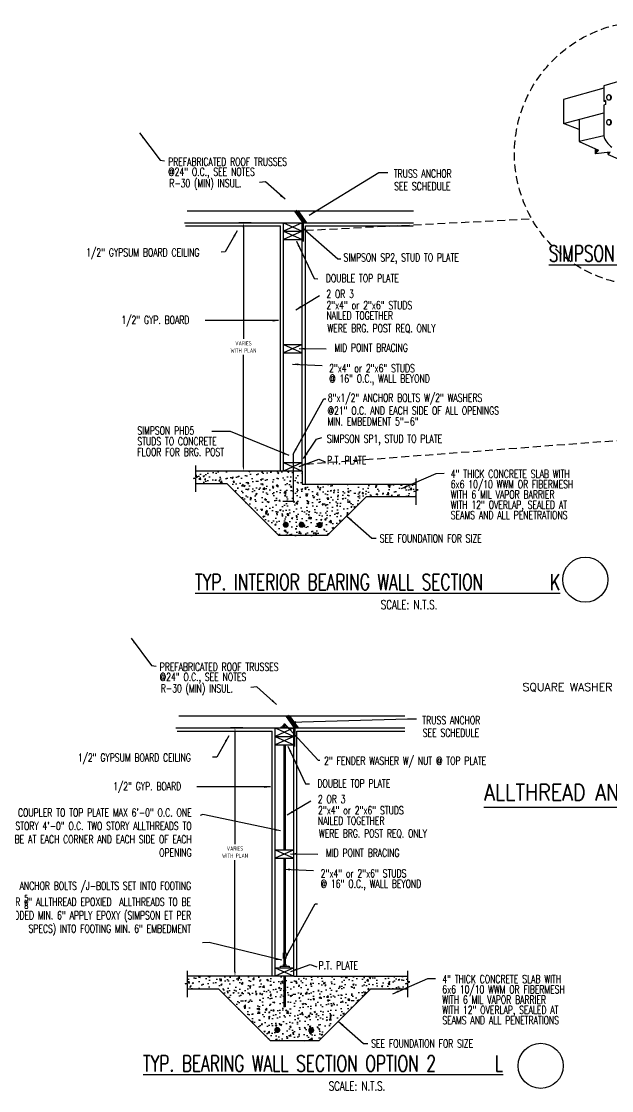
# Model space of a CAD drawing. Header units: inches. Extents: x -25328 to 8149, y -5530 to 4336.
# Drawn here: x 1892 to 2187, y -3805 to -3270 of the extents above; entities that cross this region are included whole.
import ezdxf

# ---------------------------------------------------------------- set-up
doc = ezdxf.new("R2010")
doc.units = ezdxf.units.IN
doc.header["$LTSCALE"] = 16
doc.header["$MEASUREMENT"] = 0
doc.linetypes.add('HIDDEN', pattern=[0.375, 0.25, -0.125])
doc.layers.get('0').update_dxf_attribs({"linetype": 'CONTINUOUS'})
doc.layers.get('DEFPOINTS').update_dxf_attribs({"linetype": 'CONTINUOUS'})
for name, color, linetype in [('CONC', 3, 'CONTINUOUS'), ('DIM', 5, 'CONTINUOUS'), ('DIMS', 5, 'CONTINUOUS'), ('DRY WALL', 8, 'CONTINUOUS'), ('GREEN', 3, 'CONTINUOUS'), ('HATCH', 8, 'CONTINUOUS'), ('NOTE', 11, 'CONTINUOUS'), ('TEXT', 11, 'CONTINUOUS'), ('TEXT ROOM', 3, 'CONTINUOUS'), ('wall-external', 6, 'CONTINUOUS'), ('WALLS EXT', 6, 'CONTINUOUS')]:
    doc.layers.add(name, color=color, linetype=linetype)
doc.styles.add('ARCH', font='archs.shx', dxfattribs={"width": 0.8})
doc.styles.add('NOTES', font='romant.shx', dxfattribs={"width": 0.7, "height": 4.5})
doc.styles.add('PAYTAS RM', font='romans.shx', dxfattribs={"width": 0.7, "height": 4.5})
doc.styles.add('PAYTS NOTES', font='romans.shx', dxfattribs={"width": 0.7, "height": 4.5})
doc.styles.get("Standard").update_dxf_attribs({"font": 'arial.ttf'})
doc.dimstyles.new('DIM- PAYTAS', dxfattribs={"dimscale": 48, "dimtxt": 0.1, "dimasz": 0.0625, "dimexe": 0.125, "dimexo": 0.125, "dimgap": 0.125, "dimtad": 1, "dimdec": 1, "dimzin": 3, "dimdsep": 46, "dimlunit": 4, "dimtxsty": 'PAYTAS RM', "dimblk": 'ARCHTICK', "dimcen": 0.09, "dimdle": 0.125, "dimclrd": 5, "dimclre": 5, "dimclrt": 11, "dimadec": 0, "dimazin": 0, "dimtfac": 1, "dimtdec": 1, "dimtofl": 0, "dimtmove": 2, "dimatfit": 3, "dimfxl": 0, "dimfrac": 2, "dimtolj": 1, "dimtzin": 3, "dimarcsym": 0})
doc.dimstyles.get("Standard").update_dxf_attribs({"dimtxt": 0.18, "dimasz": 0.18, "dimexe": 0.18, "dimexo": 0.0625, "dimgap": 0.09, "dimtad": 0, "dimtih": 1, "dimtoh": 1, "dimdec": 4, "dimzin": 0, "dimdsep": 46, "dimtxsty": 'Standard', "dimcen": 0.09, "dimadec": 0, "dimazin": 0, "dimtfac": 1, "dimtdec": 4, "dimtofl": 0, "dimtmove": 0, "dimatfit": 3, "dimfxl": 0, "dimtolj": 1, "dimtzin": 0, "dimarcsym": 0})

# ---------------------------------------------------------------- blocks, each defined once
blk = doc.blocks.new('*D1368')
at = {"layer": 'DEFPOINTS', "color": 0, "transparency": 16777216}
for p in [(2003.25, -3371.01), (2007.9, -3371.01), (2007.9, -3495.07)]:
    blk.add_point(p, dxfattribs=at)
at = {"layer": 'TEXT', "color": 0, "lineweight": -2, "transparency": 16777216}
for p, q in [((2007.15, -3371.01), (2001, -3371.01)), ((2003.25, -3373.26), (2003.25, -3429.03)), ((2003.25, -3492.82), (2003.25, -3437.04)), ((2007.15, -3495.07), (2001, -3495.07))]:
    blk.add_line(p, q, dxfattribs=at)
at = {"layer": 'TEXT', "color": 0, "transparency": 16777216}
for points in [[(2002.87, -3373.26), (2003.62, -3373.26), (2003.25, -3371.01)], [(2002.87, -3492.82), (2003.62, -3492.82), (2003.25, -3495.07)]]:
    blk.add_solid(points, dxfattribs=at)
at = {"layer": 'TEXT', "color": 0, "transparency": 16777216, "insert": (2003.25, -3433.04), "char_height": 2.16, "attachment_point": 5, "style": 'ARCH'}
blk.add_mtext('\\A1;{\\Farchs.shx;VARIES\\PWITH PLAN}', dxfattribs=at)
blk = doc.blocks.new('_ArchTick')
at = {"color": 0, "linetype": 'ByBlock', "const_width": 0.15}
blk.add_lwpolyline([(-0.5, -0.5), (0.5, 0.5)], dxfattribs=at)
blk = doc.blocks.new('*D1366')
at = {"layer": 'DEFPOINTS', "color": 0, "transparency": 16777216}
for p in [(1999.01, -3623.43), (2003.67, -3623.43), (2003.67, -3747.5)]:
    blk.add_point(p, dxfattribs=at)
at = {"layer": 'TEXT', "color": 0, "lineweight": -2, "transparency": 16777216}
for p, q in [((2002.92, -3623.43), (1996.76, -3623.43)), ((1999.01, -3625.68), (1999.01, -3681.46)), ((1999.01, -3745.25), (1999.01, -3689.47)), ((2002.92, -3747.5), (1996.76, -3747.5))]:
    blk.add_line(p, q, dxfattribs=at)
at = {"layer": 'TEXT', "color": 0, "transparency": 16777216}
for points in [[(1998.64, -3625.68), (1999.39, -3625.68), (1999.01, -3623.43)], [(1998.64, -3745.25), (1999.39, -3745.25), (1999.01, -3747.5)]]:
    blk.add_solid(points, dxfattribs=at)
at = {"layer": 'TEXT', "color": 0, "transparency": 16777216, "insert": (1999.01, -3685.47), "char_height": 2.16, "attachment_point": 5, "style": 'ARCH'}
blk.add_mtext('\\A1;{\\Farchs.shx;VARIES\\PWITH PLAN}', dxfattribs=at)

msp = doc.modelspace()

# ---------------------------------------------------------------- hatches: boundary and pattern name
at = {"layer": 'HATCH'}
h = msp.add_hatch(dxfattribs=at)
h.set_pattern_fill('AR-CONC', color=256, style=0)
h.set_pattern_definition([(50, (8834.2696, -4217.0733), (7.172602, -0.6275213), [0.75, -8.25]), (355, (8834.2696, -4217.073), (-1.387513, 7.521921), [0.6, -6.6]), (100.4514, (8834.867, -4217.1256), (5.785094, 6.8943954), [0.637402, -7.011421]), (46.1842, (8834.27, -4215.073), (10.67241, -1.65519), [1.125, -12.375]), (96.6356, (8835.159, -4215.211), (9.346627, 9.741179), [0.956103, -10.51713]), (351.1842, (8834.27, -4215.073), (9.34662, 9.741186), [0.9, -9.9]), (21, (8835.2696, -4215.5733), (5.9690705, -4.026189), [0.75, -8.25]), (326, (8835.2696, -4215.573), (2.433153, 7.2515005), [0.6, -6.6]), (71.4514, (8835.767, -4215.909), (8.402226, 3.225305), [0.637402, -7.011421]), (37.5, (8834.2696, -4217.0733), (0.1215986, 3.3289385), [0, -6.52, 0, -6.7, 0, -6.625]), (7.5, (8834.2696, -4217.0733), (2.6306954, 3.9441171), [0, -3.82, 0, -6.37, 0, -2.525]), (327.5, (8832.0396, -4217.0733), (5.3382244, -0.2255487), [0, -2.5, 0, -7.8, 0, -10.35]), (317.5, (8831.0396, -4217.0733), (5.8318617, 1.0010498), [0, -3.25, 0, -5.18, 0, -7.35])])
h.paths.add_polyline_path([(2064.67233775, -3507.77100364), (2089.60567532, -3507.77100364), (2089.60567532, -3505.34077513), (2088.4654604, -3505.34077513), (2090.63892632, -3504.3842499), (2089.60567532, -3504.3842499), (2089.60567532, -3501.55898687), (2032.66316481, -3501.55898687), (2032.66316481, -3495.06911559), (1979.45011427, -3495.06911559), (1979.45011427, -3497.89437861), (1980.48336527, -3497.89437861), (1978.30989934, -3498.85090385), (1979.45011427, -3498.85090385), (1979.45011427, -3501.31911559), (1994.9367258, -3501.31911559), (2020.9367258, -3527.31911559), (2045.1242258, -3527.31911559)])
h.paths.add_polyline_path([(2025.15846898, -3521.91762872, -1), (2023.64675023, -3521.91762872, -1)], flags=16)
h.paths.add_polyline_path([(2042.10875249, -3522.05174192, -1), (2040.59703374, -3522.05174192, -1)], flags=16)
h = msp.add_hatch(dxfattribs=at)
h.set_pattern_fill('AR-CONC', color=256, style=0)
h.set_pattern_definition([(50, (-2804.3085, -2795.203), (7.172602, -0.6275213), [0.75, -8.25]), (355, (-2804.3085, -2795.203), (-1.387513, 7.521921), [0.6, -6.6]), (100.4514, (-2803.711, -2795.2555), (5.785094, 6.894395), [0.637402, -7.011421]), (46.1842, (-2804.3085, -2793.203), (10.67241, -1.65519), [1.125, -12.375]), (96.6356, (-2803.419, -2793.341), (9.346627, 9.741179), [0.956103, -10.51713]), (351.1842, (-2804.309, -2793.203), (9.34662, 9.741186), [0.9, -9.9]), (21, (-2803.3085, -2793.703), (5.9690705, -4.026189), [0.75, -8.25]), (326, (-2803.3085, -2793.703), (2.433153, 7.2515), [0.6, -6.6]), (71.4514, (-2802.811, -2794.039), (8.402226, 3.225305), [0.637402, -7.011421]), (37.5, (-2804.3085, -2795.2032), (0.1215986, 3.3289385), [0, -6.52, 0, -6.7, 0, -6.625]), (7.5, (-2804.3085, -2795.2032), (2.6306954, 3.944117), [0, -3.82, 0, -6.37, 0, -2.525]), (327.5, (-2806.5385, -2795.2032), (5.3382244, -0.2255487), [0, -2.5, 0, -7.8, 0, -10.35]), (317.5, (-2807.5385, -2795.2032), (5.8318617, 1.00105), [0, -3.25, 0, -5.18, 0, -7.35])])
h.paths.add_polyline_path([(2028.42676548, -3747.49647495), (2024.12842531, -3747.49647495), (2024.12842531, -3762.7266578), (2023.50342531, -3762.7266578), (2023.50342531, -3747.49647495), (1975.21371494, -3747.49647495), (1975.21371494, -3750.32173798), (1976.24696594, -3750.32173798), (1974.07350002, -3751.27826321), (1975.21371494, -3751.27826321), (1975.21371494, -3753.74647495), (1990.70032647, -3753.74647495), (2016.70032647, -3779.74647495), (2040.88782647, -3779.74647495), (2066.9258097, -3753.70849173), (2085.369276, -3753.70849173), (2085.369276, -3751.27826321), (2084.22906107, -3751.27826321), (2086.402527, -3750.32173798), (2085.369276, -3750.32173798), (2085.369276, -3747.49647495)])
h.paths.add_polyline_path([(2037.87235316, -3774.47910129, -1), (2036.36063441, -3774.47910129, -1)], flags=16)
h.paths.add_polyline_path([(2020.92206965, -3774.34498809, -1), (2019.4103509, -3774.34498809, -1)], flags=16)

# ---------------------------------------------------------------- linework, layer by layer
at = {"layer": 'CONC'}
for p, q in [((2028.02453713, -3486.68715375), (2028.02453713, -3510.29929843)), ((2032.66316481, -3495.06911559), (1979.45011427, -3495.06911559)), ((2032.66316481, -3495.06911559), (2032.66316481, -3501.55898687)), ((1979.45011427, -3501.31911559), (1994.9367258, -3501.31911559)), ((2020.9367258, -3527.31911559), (1994.9367258, -3501.31911559)), ((2032.66316481, -3501.55898687), (2089.60567532, -3501.55898687)), ((2045.1242258, -3527.31911559), (2064.67233775, -3507.77100364)), ((2064.67233775, -3507.77100364), (2089.73965916, -3507.77100364)), ((2028.02453713, -3510.29929843), (2022.88823638, -3510.29929843)), ((2045.1242258, -3527.31911559), (2020.9367258, -3527.31911559)), ((2028.42676548, -3747.49647495), (1975.21371494, -3747.49647495)), ((2028.42676548, -3747.49647495), (2085.369276, -3747.49647495)), ((1975.21371494, -3753.74647495), (1990.70032647, -3753.74647495)), ((2016.70032647, -3779.74647495), (1990.70032647, -3753.74647495)), ((2040.88782647, -3779.74647495), (2066.9258097, -3753.70849173)), ((2066.9258097, -3753.70849173), (2085.50325984, -3753.70849173)), ((2024.12842531, -3762.7266578), (2023.50342531, -3762.7266578)), ((2040.88782647, -3779.74647495), (2016.70032647, -3779.74647495))]:
    msp.add_line(p, q, dxfattribs=at)
at = {"layer": 'DIM'}
for p, q in [((2023.16110828, -3622.97787477), (2021.9599739, -3622.97787477)), ((2021.9599739, -3622.97787477), (2021.9599739, -3623.43442022)), ((2024.06691812, -3622.97787477), (2024.06691812, -3623.43442022)), ((2024.36874464, -3622.97787477), (2025.42475315, -3622.97787477)), ((2025.42475315, -3622.97787477), (2025.42475315, -3623.43442022)), ((2021.75596507, -3743.28321767), (2021.75596507, -3742.51145782)), ((2021.75596507, -3742.51145782), (2026.0162032, -3742.51145782)), ((2026.0162032, -3742.51145782), (2026.0162032, -3743.28321767))]:
    msp.add_line(p, q, dxfattribs=at)
at = {"layer": 'DIMS', "linetype": 'Continuous'}
for p, q in [((1979.45011427, -3497.89437861), (1979.45011427, -3492.31344156)), ((1978.30989934, -3498.85090385), (1980.48336527, -3497.89437861)), ((1979.45011427, -3498.85090385), (1978.30989934, -3498.85090385)), ((1980.48336527, -3497.89437861), (1979.45011427, -3497.89437861)), ((1979.45011427, -3505.49608093), (1979.45011427, -3498.85090385)), ((2089.60567532, -3504.3842499), (2089.60567532, -3498.80331284)), ((2088.4654604, -3505.34077513), (2090.63892632, -3504.3842499)), ((2090.63892632, -3504.3842499), (2089.60567532, -3504.3842499)), ((2089.60567532, -3505.34077513), (2088.4654604, -3505.34077513)), ((2089.60567532, -3511.98595222), (2089.60567532, -3505.34077513)), ((1975.21371494, -3750.32173798), (1975.21371494, -3744.74080093)), ((2085.369276, -3750.32173798), (2085.369276, -3744.74080093)), ((1974.07350002, -3751.27826321), (1976.24696594, -3750.32173798)), ((1976.24696594, -3750.32173798), (1975.21371494, -3750.32173798)), ((2084.22906107, -3751.27826321), (2086.402527, -3750.32173798)), ((2086.402527, -3750.32173798), (2085.369276, -3750.32173798)), ((1975.21371494, -3751.27826321), (1974.07350002, -3751.27826321)), ((1975.21371494, -3757.9234403), (1975.21371494, -3751.27826321)), ((2085.369276, -3751.27826321), (2084.22906107, -3751.27826321)), ((2085.369276, -3757.9234403), (2085.369276, -3751.27826321))]:
    msp.add_line(p, q, dxfattribs=at)
at = {"layer": 'DIMS'}
msp.add_line((2123.3174814, -3663.08788634), (2330.27555563, -3663.08788634), dxfattribs=at)
at = {"layer": 'DRY WALL'}
for p, q in [((1974.30697531, -3372.55792887), (2021.77698676, -3372.55792887)), ((2021.77698676, -3495.06911559), (2021.77698676, -3372.55792887)), ((2034.22566481, -3372.55792887), (2088.12109047, -3372.55792887)), ((2034.22566481, -3501.55898687), (2034.22566481, -3372.55792887)), ((1970.07057598, -3624.98528823), (2017.54058743, -3624.98528823)), ((2017.54058743, -3747.49647495), (2017.54058743, -3624.98528823)), ((2029.98926548, -3624.98528823), (2083.88469115, -3624.98528823)), ((2029.98926548, -3747.49647495), (2029.98926548, -3624.98528823))]:
    msp.add_line(p, q, dxfattribs=at)
at = {"layer": 'GREEN', "linetype": 'Continuous'}
for p, q in [((2023.16110828, -3622.06478386), (2024.07419918, -3622.06478386)), ((2023.16110828, -3622.97787477), (2023.16110828, -3622.06478386)), ((2023.77965373, -3622.97787477), (2023.77965373, -3622.06478386)), ((2024.07419918, -3622.06478386), (2024.36874464, -3622.06478386)), ((2024.36874464, -3622.06478386), (2024.36874464, -3622.97787477)), ((2023.16110828, -3622.97787477), (2024.36874464, -3622.97787477)), ((2023.20117426, -3735.8456008), (2024.40881062, -3735.8456008)), ((2023.20117426, -3738.58487353), (2023.20117426, -3735.8456008)), ((2024.11426517, -3738.58487353), (2023.20117426, -3738.58487353)), ((2023.81971971, -3738.58487353), (2023.81971971, -3735.8456008)), ((2024.40881062, -3738.58487353), (2024.11426517, -3738.58487353)), ((2024.40881062, -3735.8456008), (2024.40881062, -3738.58487353)), ((2023.20117426, -3741.59836691), (2024.11426517, -3741.59836691)), ((2023.20117426, -3742.51145782), (2023.20117426, -3741.59836691)), ((2023.20117426, -3742.51145782), (2024.40881062, -3742.51145782)), ((2023.81971971, -3742.51145782), (2023.81971971, -3741.59836691)), ((2024.11426517, -3741.59836691), (2024.40881062, -3741.59836691)), ((2024.40881062, -3741.59836691), (2024.40881062, -3742.51145782))]:
    msp.add_line(p, q, dxfattribs=at)
at = {"layer": 'HATCH'}
for p, q in [((2179.89016431, -3335.74825771), (2179.89532464, -3334.38871782)), ((2028.76737325, -3365.26873557), (2032.85051775, -3371.00706086)), ((2029.21126919, -3364.99574016), (2033.48866544, -3371.00706086)), ((2029.45028717, -3364.65449846), (2033.97049628, -3371.00706086)), ((2030.37221907, -3364.79099445), (2034.79530352, -3371.00706086)), ((2033.12957037, -3369.82524953), (2033.01459463, -3380.281653)), ((2025.21388784, -3617.08185782), (2029.73409695, -3623.43442022)), ((2024.53097392, -3617.69609494), (2028.61411842, -3623.43442022)), ((2024.97486986, -3617.42309952), (2029.25226611, -3623.43442022)), ((2026.13581974, -3617.21835382), (2030.5589042, -3623.43442022)), ((2028.89317104, -3622.2526089), (2028.7781953, -3632.70901237))]:
    msp.add_line(p, q, dxfattribs=at)
at = {"layer": 'HATCH', "linetype": 'HIDDEN'}
for p, q in [((2034.22566481, -3374.77231741), (2147.31260077, -3369.00056709)), ((2034.22566481, -3491.6089141), (2211.19984092, -3478.12088615))]:
    msp.add_line(p, q, dxfattribs=at)
msp.add_circle((2204.70771032, -3336.3795763), 66.01763129, dxfattribs=at)
at = {"layer": 'NOTE'}
for p, q in [((2023.33948676, -3371.00706086), (2032.66316481, -3371.00706086)), ((2019.10308743, -3623.43442022), (2028.42676548, -3623.43442022))]:
    msp.add_line(p, q, dxfattribs=at)
at = {"layer": 'NOTE', "const_width": 1.51171875}
for points in [[(2025.15846898, -3521.91762872, -1), (2023.64675023, -3521.91762872, -1)], [(2033.07136188, -3521.91762872, -1), (2031.55964313, -3521.91762872, -1)], [(2042.10875249, -3522.05174192, -1), (2040.59703374, -3522.05174192, -1)], [(2020.92206965, -3774.34498809, -1), (2019.4103509, -3774.34498809, -1)], [(2037.87235316, -3774.47910129, -1), (2036.36063441, -3774.47910129, -1)]]:
    msp.add_lwpolyline(points, format="xyb", close=True, dxfattribs=at)
at = {"layer": 'TEXT ROOM'}
for centre in [(2174.0648818, -3549.30069666), (2151.80192212, -3792.25840818)]:
    msp.add_circle(centre, 11.25656497, dxfattribs=at)
at = {"layer": 'wall-external', "color": 1}
for p, q in [((2183.27739972, -3303.65634632), (2163.16361673, -3309.46350529)), ((2163.16361673, -3309.46350529), (2163.16361673, -3321.40479664)), ((2163.16361673, -3321.40479664), (2183.27739972, -3315.97698631)), ((2170.96435014, -3324.41572815), (2163.16361673, -3321.40479664)), ((2170.96435014, -3319.29972474), (2170.96435014, -3330.41283303)), ((2183.27739972, -3327.54468973), (2170.96435014, -3330.41283303)), ((2170.96435014, -3330.41283303), (2180.68424058, -3334.73993479)), ((2179.24662389, -3336.56543397), (2179.24662389, -3334.09993942)), ((2179.24662389, -3336.56543397), (2180.68424058, -3334.73993479)), ((2186.51803029, -3335.63413006), (2179.24662389, -3336.56543397)), ((2185.54650153, -3336.90451488), (2186.51803029, -3335.63413006)), ((2185.54650153, -3336.90451488), (2185.54650153, -3335.75856408)), ((2185.54650153, -3336.90451488), (2190.50292063, -3339.11100657))]:
    msp.add_line(p, q, dxfattribs=at)
at = {"layer": 'WALLS EXT', "color": 6}
for p, q in [((2195.888948, -3298.92672447), (2183.27739972, -3302.56787389)), ((2183.27739972, -3302.56787389), (2183.27739972, -3310.19267003)), ((2185.82473055, -3307.11729871), (2186.08058862, -3307.12826263)), ((2184.20221391, -3309.92566223), (2183.27739972, -3310.19267003)), ((2183.27739972, -3310.19267003), (2184.20221391, -3310.39377999)), ((2184.20221391, -3311.93719062), (2183.27739972, -3312.20419843)), ((2183.27739972, -3312.20419843), (2183.27739972, -3327.54468973)), ((2184.20221391, -3309.92566223), (2184.20221391, -3311.93719062)), ((2185.82473055, -3309.61635686), (2186.19035643, -3309.61564213)), ((2185.82473055, -3319.52773703), (2186.08058862, -3319.53868665)), ((2185.82473055, -3322.02679518), (2186.19035643, -3322.02606616)), ((2023.46335932, -3621.57328819), (2023.46335932, -3622.06478386)), ((2024.08835932, -3621.57328819), (2023.46335932, -3621.57328819)), ((2023.56527471, -3621.57328819), (2023.56527471, -3622.06478386)), ((2023.67968769, -3621.57328819), (2023.67968769, -3622.06478386)), ((2023.83225628, -3621.57328819), (2023.83225628, -3622.06478386)), ((2023.96848016, -3621.57328819), (2023.96848016, -3622.06478386)), ((2024.08835932, -3621.57328819), (2024.08835932, -3622.06478386)), ((2023.50342531, -3631.8609348), (2023.50342531, -3684.27096879)), ((2023.63288705, -3631.8609348), (2023.63288705, -3684.27096879)), ((2023.75123483, -3631.8609348), (2023.75123483, -3684.27096879)), ((2023.89873768, -3631.8609348), (2023.89873768, -3684.27096879)), ((2024.03092251, -3631.8609348), (2024.03092251, -3684.27096879)), ((2024.12842531, -3631.8609348), (2024.12842531, -3684.27096879)), ((2023.50342531, -3688.48422608), (2023.50342531, -3735.8456008)), ((2023.63288705, -3688.48422608), (2023.63288705, -3735.8456008)), ((2023.75123483, -3688.48422608), (2023.75123483, -3735.83434744)), ((2023.89873768, -3688.48422608), (2023.89873768, -3735.8456008)), ((2024.03092251, -3688.48422608), (2024.03092251, -3735.8456008)), ((2024.12842531, -3688.48422608), (2024.12842531, -3735.8456008)), ((2023.50342531, -3738.58487353), (2023.50342531, -3741.59836691)), ((2023.60534069, -3738.58487353), (2023.60534069, -3741.59836691)), ((2023.71975367, -3738.58487353), (2023.71975367, -3741.59836691)), ((2023.87232226, -3738.58487353), (2023.87232226, -3741.59836691)), ((2024.00854614, -3738.58487353), (2024.00854614, -3741.59836691)), ((2024.12842531, -3738.58487353), (2024.12842531, -3741.59836691)), ((2023.50342531, -3747.49647495), (2023.50342531, -3762.7266578)), ((2023.60534069, -3747.49647495), (2023.60534069, -3762.7266578)), ((2023.71975367, -3747.49647495), (2023.71975367, -3762.7266578)), ((2023.87232226, -3747.49647495), (2023.87232226, -3762.7266578)), ((2024.00854614, -3747.49647495), (2024.00854614, -3762.7266578)), ((2024.12842531, -3747.49647495), (2024.12842531, -3762.7266578))]:
    msp.add_line(p, q, dxfattribs=at)
at = {"layer": 'WALLS EXT'}
for p, q in [((1975.11574352, -3364.96018586), (2088.16267948, -3364.96018586)), ((1973.75722098, -3371.00706086), (2088.16267948, -3371.00706086)), ((2023.33948676, -3495.06911559), (2023.33948676, -3371.00706086)), ((2032.66316481, -3495.06911559), (2032.66316481, -3371.00706086)), ((2023.33948676, -3375.22031814), (2032.66316481, -3375.22031814)), ((2023.33948676, -3379.43357543), (2032.66316481, -3379.43357543)), ((2023.33948676, -3431.84360942), (2032.66316481, -3431.84360942)), ((2023.33948676, -3436.05686671), (2032.66316481, -3436.05686671)), ((2023.33948676, -3490.8558583), (2032.66316481, -3490.8558583)), ((1970.8793442, -3617.38754522), (2083.92628016, -3617.38754522)), ((1969.52082165, -3623.43442022), (2083.92628016, -3623.43442022)), ((2019.10308743, -3747.49647495), (2019.10308743, -3623.43442022)), ((2019.10308743, -3627.64767751), (2028.42676548, -3627.64767751)), ((2028.42676548, -3747.49647495), (2028.42676548, -3623.43442022)), ((2019.10308743, -3631.8609348), (2028.42676548, -3631.8609348)), ((2019.10308743, -3684.27096879), (2028.42676548, -3684.27096879)), ((2019.10308743, -3688.48422608), (2028.42676548, -3688.48422608)), ((2019.10308743, -3743.28321767), (2028.42676548, -3743.28321767))]:
    msp.add_line(p, q, dxfattribs=at)
at = {"layer": 'WALLS EXT', "color": 1}
for p, q in [((2032.66316481, -3371.00706086), (2023.33948676, -3375.22031814)), ((2023.33948676, -3371.00706086), (2032.66316481, -3375.22031814)), ((2032.66316481, -3375.22031814), (2023.33948676, -3379.43357543)), ((2023.33948676, -3375.22031814), (2032.66316481, -3379.43357543)), ((2023.33948676, -3431.84360942), (2032.66316481, -3436.05686671)), ((2032.66316481, -3431.84360942), (2023.33948676, -3436.05686671)), ((2023.33948676, -3490.8558583), (2032.66316481, -3495.06911559)), ((2032.66316481, -3490.8558583), (2023.33948676, -3495.06911559)), ((2028.42676548, -3623.43442022), (2019.10308743, -3627.64767751)), ((2019.10308743, -3623.43442022), (2028.42676548, -3627.64767751)), ((2028.42676548, -3627.64767751), (2019.10308743, -3631.8609348)), ((2019.10308743, -3627.64767751), (2028.42676548, -3631.8609348)), ((2019.10308743, -3684.27096879), (2028.42676548, -3688.48422608)), ((2028.42676548, -3684.27096879), (2019.10308743, -3688.48422608)), ((2019.10308743, -3743.28321767), (2028.42676548, -3747.49647495)), ((2028.42676548, -3743.28321767), (2019.10308743, -3747.49647495))]:
    msp.add_line(p, q, dxfattribs=at)
at = {"layer": 'WALLS EXT', "color": 6}
for centre, radius, start, end in [((2185.89217222, -3308.21527702), 1.11317341, 115.387257, 138.884481), ((2185.82473055, -3308.07313206), 0.95583335, 90, 115.387257), ((2185.82473055, -3308.07313206), 0.95583335, 64.612743, 90), ((2186.0455241, -3308.08345272), 0.95583335, 64.612743, 87.898119), ((2185.75727459, -3308.21527702), 1.11317341, 41.115519, 64.612743), ((2185.97808243, -3308.22558338), 1.11317341, 41.115519, 64.612743), ((2186.16249636, -3308.36682778), 1.42839672, 160.123094, 180), ((2186.16249636, -3308.36682778), 1.42839672, 180, 199.876906), ((2185.99745154, -3308.30716235), 1.25288829, 138.884481, 160.123094), ((2185.99745154, -3308.42650751), 1.25288829, 199.876906, 221.115519), ((2185.89217222, -3308.51837855), 1.11317341, 221.115519, 244.612743), ((2185.82473055, -3308.66052351), 0.95583335, 244.612743, 270), ((2185.82473055, -3308.66052351), 0.95583335, 270, 295.387257), ((2186.0455241, -3308.67082988), 0.95583335, 278.714687, 295.387257), ((2185.75727459, -3308.51837855), 1.11317341, 295.387257, 318.884481), ((2185.97808243, -3308.52869921), 1.11317341, 295.387257, 318.884481), ((2185.65200956, -3308.30716235), 1.25288829, 19.876906, 41.115519), ((2185.65200956, -3308.42650751), 1.25288829, 318.884481, 340.123094), ((2185.87280311, -3308.31746872), 1.25288829, 19.876906, 41.115519), ((2185.87280311, -3308.43681388), 1.25288829, 318.884481, 340.123094), ((2185.48695045, -3308.36682778), 1.42839672, 0, 19.876906), ((2185.48695045, -3308.36682778), 1.42839672, 340.123094, 0), ((2185.70775829, -3308.37714845), 1.42839672, 0, 19.876906), ((2185.70775829, -3308.37714845), 1.42839672, 340.123094, 0), ((2186.16249636, -3320.77726611), 1.42839672, 160.123094, 180), ((2186.16249636, -3320.77726611), 1.42839672, 180, 199.876906), ((2185.99745154, -3320.71758638), 1.25288829, 138.884481, 160.123094), ((2185.99745154, -3320.83693154), 1.25288829, 199.876906, 221.115519), ((2185.89217222, -3320.62571534), 1.11317341, 115.387257, 138.884481), ((2185.89217222, -3320.92881687), 1.11317341, 221.115519, 244.612743), ((2185.82473055, -3320.48357038), 0.95583335, 90, 115.387257), ((2185.82473055, -3321.07096183), 0.95583335, 244.612743, 270), ((2185.82473055, -3320.48357038), 0.95583335, 64.612743, 90), ((2185.82473055, -3321.07096183), 0.95583335, 270, 295.387257), ((2186.0455241, -3320.49389104), 0.95583335, 64.612743, 87.898119), ((2186.0455241, -3321.0812682), 0.95583335, 278.714687, 295.387257), ((2185.75727459, -3320.62571534), 1.11317341, 41.115519, 64.612743), ((2185.75727459, -3320.92881687), 1.11317341, 295.387257, 318.884481), ((2185.97808243, -3320.63602171), 1.11317341, 41.115519, 64.612743), ((2185.97808243, -3320.93913754), 1.11317341, 295.387257, 318.884481), ((2185.65200956, -3320.71758638), 1.25288829, 19.876906, 41.115519), ((2185.65200956, -3320.83693154), 1.25288829, 318.884481, 340.123094), ((2185.87280311, -3320.72790704), 1.25288829, 19.876906, 41.115519), ((2185.87280311, -3320.8472522), 1.25288829, 318.884481, 340.123094), ((2185.48695045, -3320.77726611), 1.42839672, 0, 19.876906), ((2185.48695045, -3320.77726611), 1.42839672, 340.123094, 0), ((2185.70775829, -3320.78757247), 1.42839672, 0, 19.876906), ((2185.70775829, -3320.78757247), 1.42839672, 340.123094, 0), ((2192.68771321, -3325.09288935), 9.7244647, 194.603415, 236.514476)]:
    msp.add_arc(centre, radius, start, end, dxfattribs=at)

# ---------------------------------------------------------------- texts
at = {"layer": 'TEXT', "style": 'PAYTS NOTES', "width": 0.7}
for s, height, p in [('PREFABRICATED ROOF TRUSSES', 4, (1965.62738265, -3342.48777205)), ('@24" O.C., SEE NOTES ', 4, (1965.62738265, -3347.52683455)), ('TRUSS ANCHOR', 4, (2078.37254731, -3348.42063541)), ('R-30 (MIN) INSUL.', 4, (1966.22327376, -3353.22949404)), ('SEE SCHEDULE', 4, (2078.55779452, -3354.73176053)), ('1/2" GYPSUM BOARD CEILING', 4, (1924.71645613, -3387.81870638)), ('SIMPSON SP2, STUD TO PLATE', 4, (2053.28409936, -3390.35474656)), ('DOUBLE TOP PLATE', 4, (2044.44748945, -3400.73723892)), ('2 OR 3', 4, (2044.65861166, -3408.58326446)), ('2"x4" or 2"x6" STUDS', 4, (2044.74009961, -3414.16088277)), ('1/2" GYP. BOARD', 4, (1942.26484129, -3421.56313945)), ('NAILED TOGETHER ', 4, (2044.74009961, -3419.3692161)), ('WERE BRG. POST REQ. ONLY', 4, (2045.22923476, -3425.72402258)), ('MID POINT BRACING', 4, (2048.71725429, -3435.42106403)), ('2"x4" or 2"x6" STUDS', 4, (2046.07439174, -3445.66644876)), ('@ 16" O.C., WALL BEYOND', 4, (2046.07439174, -3450.87478209)), ('8"x1/2" ANCHOR BOLTS W/2" WASHERS', 4, (2045.413454, -3460.41806677)), ('@21" O.C. AND EACH SIDE OF ALL OPENINGS', 4, (2045.28847648, -3466.87539328)), ('SIMPSON PHD5', 4, (1950.23599587, -3476.84468064)), ('MIN. EMBEDMENT 5"-6"', 4, (2045.28847648, -3472.29187542)), ('STUDS TO CONCRETE', 4, (1950.23599587, -3482.2018235)), ('SIMPSON SP1, STUD TO PLATE', 4, (2044.9675009, -3480.92559958)), ('FLOOR FOR BRG. POST', 4, (1950.23599587, -3487.55896635)), ('P.T. PLATE', 4, (2045.04028406, -3491.62625528)), ('4" THICK CONCRETE SLAB WITH', 4, (2106.85605483, -3498.49048266)), ('6x6 10/10 WWM OR FIBERMESH', 4, (2106.85605483, -3503.6333398)), ('WITH 6 MIL VAPOR BARRIER', 4, (2106.85605483, -3508.77619694)), ('WITH 12" OVERLAP, SEALED AT', 4, (2106.85605483, -3513.91905409)), ('SEAMS AND ALL PENETRATIONS', 4, (2106.85605483, -3519.06191123)), ('SEE FOUNDATION FOR SIZE', 4, (2071.30748069, -3530.72090967)), ('SCALE: N.T.S.', 4.5, (2071.91381621, -3564.098049)), ('PREFABRICATED ROOF TRUSSES', 4, (1961.39098333, -3594.91513142)), ('@24" O.C., SEE NOTES ', 4, (1961.39098333, -3599.95419392)), ('R-30 (MIN) INSUL.', 4, (1961.98687443, -3605.6568534)), ('TRUSS ANCHOR', 4, (2092.65077951, -3621.55624473)), ('SEE SCHEDULE', 4, (2092.83602672, -3627.86736984)), ('1/2" GYPSUM BOARD CEILING', 4, (1920.48005681, -3640.24606575)), ('2" FENDER WASHER W/ NUT @ TOP PLATE', 4, (2043.55755801, -3641.82731102)), ('DOUBLE TOP PLATE', 4, (2040.21109012, -3653.16459829)), ('1/2" GYP. BOARD', 4, (1938.15794017, -3654.56993943)), ('2 OR 3', 4, (2040.42221233, -3661.01062382)), ('2"x4" or 2"x6" STUDS', 4, (2040.50370029, -3666.58824214)), ('NAILED TOGETHER ', 4, (2040.50370029, -3671.79657547)), ('WERE BRG. POST REQ. ONLY', 4, (2040.99283543, -3678.15138194)), ('MID POINT BRACING', 4, (2044.48085496, -3687.8484234)), ('2"x4" or 2"x6" STUDS', 4, (2041.83799241, -3698.09380812)), ('@ 16" O.C., WALL BEYOND', 4, (2041.83799241, -3703.30214146)), ('P.T. PLATE', 4, (2040.80388473, -3744.05361464)), ('4" THICK CONCRETE SLAB WITH', 4, (2102.6196555, -3750.91784203)), ('6x6 10/10 WWM OR FIBERMESH', 4, (2102.6196555, -3756.06069917)), ('WITH 6 MIL VAPOR BARRIER', 4, (2102.6196555, -3761.20355631)), ('WITH 12" OVERLAP, SEALED AT', 4, (2102.6196555, -3766.34641345)), ('SEAMS AND ALL PENETRATIONS', 4, (2102.6196555, -3771.4892706)), ('SEE FOUNDATION FOR SIZE', 4, (2067.07108137, -3783.14826904)), ('SCALE: N.T.S.', 4.5, (2045.89397758, -3804.65029352))]:
    msp.add_text(s, height=height, dxfattribs=at).set_placement(p)
at = {"layer": 'TEXT', "style": 'PAYTS NOTES'}
msp.add_text('SQUARE WASHER', height=4, dxfattribs=at).set_placement((2142.718273, -3604.97485502))
at = {"layer": 'TEXT', "char_height": 4, "attachment_point": 3}
for s, insert, width, style in [('\\A1;COUPLER TO TOP PLATE MAX 6\'-0" O.C. ONE STORY 4\'-0" O.C. TWO STORY ALLTHREADS TO BE AT EACH CORNER AND EACH SIDE OF EACH OPENING', (1977.35986403, -3663.73337874), 97.8094529003, 'NOTES'), ('\\A1;10"x {\\H0.7x;\\S5/8;}" ANCHOR BOLTS /J-BOLTS SET INTO FOOTING OR {\\H0.7x;\\S5/8;}" ALLTHREAD EPOXIED  ALLTHREADS TO BE EMBEDDED MIN. 6" APPLY EPOXY (SIMPSON ET PER SPECS) INTO FOOTING MIN. 6" EMBEDMENT ', (1977.09786445, -3698.95401478), 91.8050156629, 'PAYTS NOTES')]:
    msp.add_mtext(s, dxfattribs=dict(at, insert=insert, width=width, style=style))
at = {"layer": 'TEXT ROOM'}
for s, style, width, p in [('%%USIMPSON SP2 DETAIL     ', 'PAYTS NOTES', 0.7, (2155.85568817, -3390.33180863)), ('%%UTYP. INTERIOR BEARING WALL SECTION     K', 'PAYTS NOTES', 0.7, (1979.07738605, -3554.51486411)), ('ALLTHREAD ANCHORING DETAIL    ', 'PAYTAS RM', 0.875, (2123.5593623, -3659.60043404)), ('%%UTYP. BEARING WALL SECTION OPTION 2    L', 'PAYTS NOTES', 0.7, (1953.05754741, -3795.06710863))]:
    msp.add_text(s, height=8, dxfattribs=dict(at, style=style, width=width)).set_placement(p)

# ---------------------------------------------------------------- dimensions: what is measured, and where the dimension line sits
at = {"layer": 'TEXT'}
for base, p1, p2, picture, middle in [((2003.24701079, -3371.00706086), (2007.90140231, -3495.06911559), (2007.90140231, -3371.00706086), '*D1368', (2003.24701079, -3433.03808822)), ((1999.01061146, -3623.43442022), (2003.66500298, -3747.49647495), (2003.66500298, -3623.43442022), '*D1366', (1999.01061146, -3685.46544759))]:
    dim = msp.add_linear_dim(base=base, p1=p1, p2=p2, angle=90, text='{\\Farchs.shx;VARIES\\PWITH PLAN}', dimstyle='Standard', override={"dimscale": 12, "dimasz": 0.1875, "dimexe": 0.1875, "dimgap": 0.09375, "dimlunit": 4, "dimtxsty": 'ARCH', "dimcen": 0.09375, "dimtmove": 1, "dimfrac": 2}, dxfattribs=at)
    dim.commit()
    dim.dimension.update_dxf_attribs({"geometry": picture, "text_midpoint": middle})

# ---------------------------------------------------------------- leaders
msp.add_leader([(2024.36874464, -3622.06478386), (2040.64679757, -3639.49932581), (2041.45068625, -3639.57962286)], dimstyle='Standard', override={"dimscale": 48, "dimtxt": 0.1, "dimasz": 0.0625, "dimexe": 0.125, "dimexo": 0.125, "dimgap": 0.125, "dimtad": 0, "dimtih": 0, "dimtoh": 0, "dimdec": 1, "dimzin": 3, "dimlunit": 4, "dimtxsty": 'PAYTAS RM', "dimdle": 0.125, "dimclrd": 5, "dimclre": 5, "dimclrt": 11, "dimtdec": 1, "dimtmove": 2, "dimfrac": 2, "dimtzin": 3})
at = {"layer": 'DIM'}
for points in [[(2021.72007918, -3674.81489403), (1983.00833244, -3666.75404485), (1981.57458225, -3667.11230402)], [(2022.39264117, -3739.52670419), (1986.1583552, -3730.68575667), (1982.74807194, -3730.84554748)]]:
    msp.add_leader(points, dimstyle='DIM- PAYTAS', override={"dimgap": 0.125, "dimtad": 0}, dxfattribs=at)
at = {"layer": 'DIMS'}
for points in [[(2054.89828178, -3517.54505961), (2067.42028875, -3528.62550869), (2069.5829818, -3528.62550869)], [(2050.66188245, -3769.97241898), (2063.18388942, -3781.05286805), (2065.34658247, -3781.05286805)]]:
    msp.add_leader(points, dimstyle='DIM- PAYTAS', override={"dimgap": 0.125, "dimtad": 0}, dxfattribs=at)
at = {"layer": 'WALLS EXT', "linetype": 'Continuous'}
for points in [[(1951.37441943, -3326.07722183), (1961.58398653, -3339.73914399), (1963.83355313, -3340.08501711)], [(2036.01598845, -3367.24213673), (2070.90281454, -3345.80991455), (2075.43356753, -3345.80991455)], [(2024.05270128, -3359.28088419), (2014.18922091, -3350.46116071), (2011.24748085, -3350.80703382)], [(2000.10045057, -3375.01148245), (1994.16906221, -3385.54959706), (1992.0601254, -3385.68132603)], [(2032.66316481, -3373.39671474), (2050.43499242, -3389.04277779), (2051.9152592, -3389.04277779)], [(2029.72243123, -3380.11426906), (2038.53531185, -3398.91686139), (2040.45761343, -3398.97507723)], [(2029.41046314, -3414.46200503), (2041.24174044, -3407.39213252)], [(2020.7961332, -3419.90862796), (1984.06370226, -3419.90862796)], [(2031.04011697, -3433.90197343), (2044.61098659, -3434.06751942)], [(2027.69861049, -3441.63487772), (2042.5491499, -3442.30083293)], [(2028.02453713, -3486.68715375), (2043.3728174, -3458.88966356), (2044.49760357, -3458.88966356)], [(2026.07628131, -3487.28581318), (1996.76693951, -3475.35657217), (1987.42860406, -3475.35657217)], [(2033.33032448, -3488.77128343), (2039.67423149, -3479.0981922), (2042.37741042, -3478.23862809)], [(2031.12130135, -3492.73569426), (2040.86596539, -3489.19870697), (2044.13522258, -3490.39816936)], [(2082.16569232, -3503.80340961), (2099.55980442, -3496.27065188), (2103.47348164, -3496.12579061)], [(1947.1380201, -3578.5045812), (1957.3475872, -3592.16650336), (1959.5971538, -3592.51237648)], [(2019.81630196, -3611.70824356), (2009.95282158, -3602.88852007), (2007.01108152, -3603.23439319)], [(2026.57254617, -3620.56525758), (2085.18104675, -3618.94552386), (2089.71179974, -3618.94552386)], [(1995.86405124, -3627.43884182), (1989.93266288, -3637.97695643), (1987.82372607, -3638.1086854)], [(2025.4860319, -3632.54162842), (2034.29891252, -3651.34422075), (2036.2212141, -3651.4024366)], [(2016.68923208, -3652.91542794), (1979.95680114, -3652.91542794)], [(2025.17406381, -3666.8893644), (2037.00534111, -3659.81949189)], [(2026.80371765, -3686.3293328), (2040.37458727, -3686.49487878)], [(2023.46221116, -3694.06223709), (2038.31275058, -3694.7281923)], [(2023.78813781, -3739.11451312), (2039.13641808, -3711.31702293), (2040.26120424, -3711.31702293)], [(2026.88490202, -3745.16305363), (2036.62956607, -3741.62606634), (2039.89882325, -3742.82552873)], [(2077.92929299, -3756.23076898), (2095.32340509, -3748.69801125), (2099.23708232, -3748.55314998)]]:
    msp.add_leader(points, dimstyle='DIM- PAYTAS', override={"dimgap": 0.125, "dimtad": 0}, dxfattribs=at)

doc.saveas('drawing.dxf')
